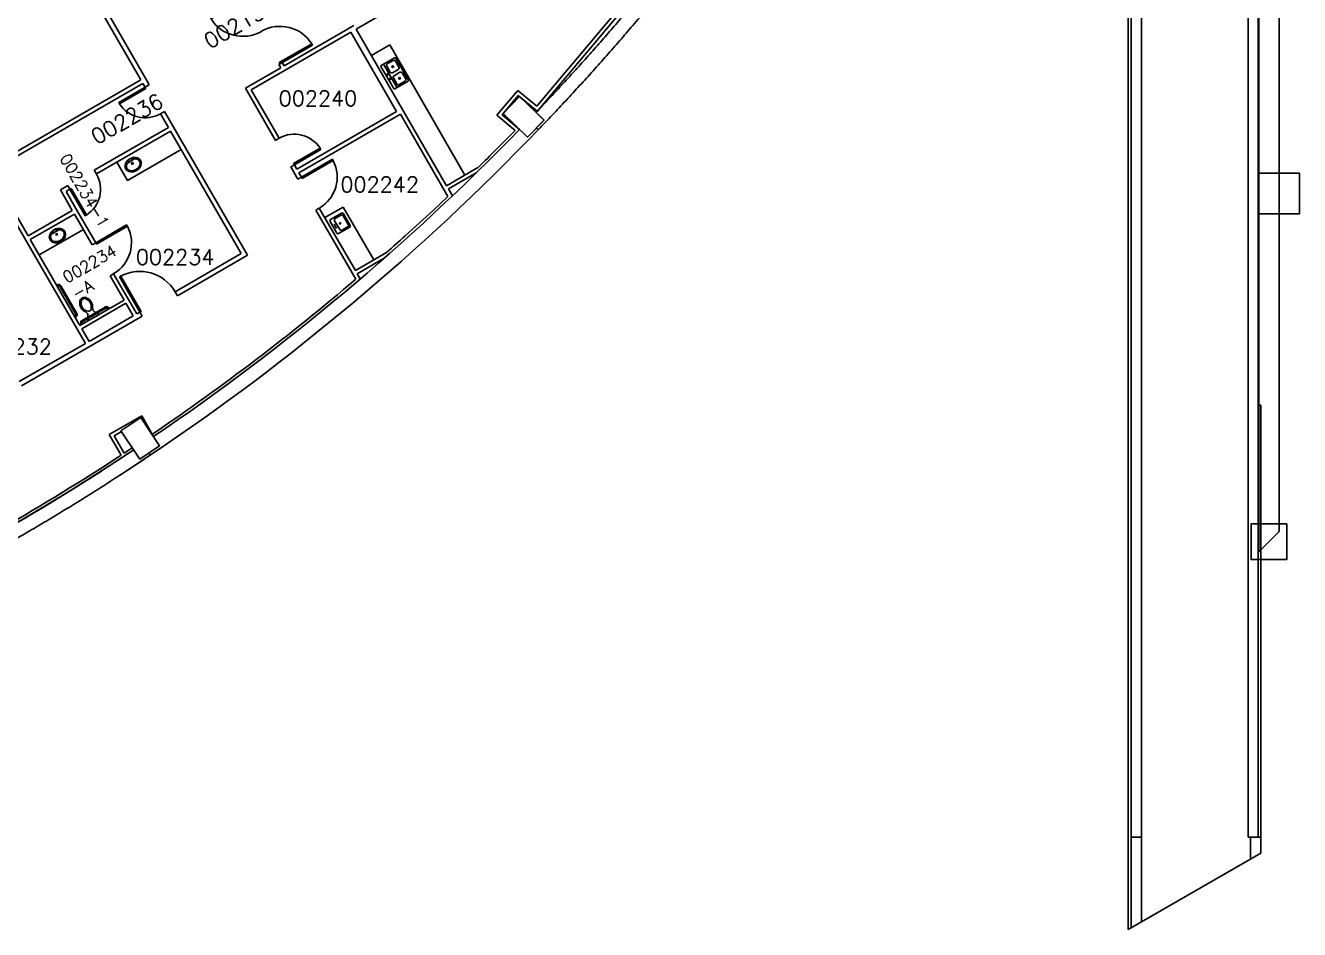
# Model space of a CAD drawing. Extents: x -1957 to 1822, y 4767 to 7331.
# Drawn here: x 319 to 1819, y 4821 to 5885 of the extents above; entities that cross this region are included whole.
import ezdxf

# ---------------------------------------------------------------- set-up
doc = ezdxf.new("R2010")
doc.units = 0
doc.header["$LTSCALE"] = 48
doc.header["$MEASUREMENT"] = 0
doc.layers.get('0').update_dxf_attribs({"linetype": 'CONTINUOUS'})
for name, color, linetype in [('ARDOOR', 7, 'CONTINUOUS'), ('ARDOORNO', 4, 'CONTINUOUS'), ('ARROOMNO', 4, 'CONTINUOUS'), ('ARWALL', 7, 'CONTINUOUS'), ('COL', 14, 'CONTINUOUS'), ('EXWALL', 8, 'CONTINUOUS'), ('MILL', 1, 'CONTINUOUS'), ('MPFIXTURE', 3, 'CONTINUOUS')]:
    doc.layers.add(name, color=color, linetype=linetype)
doc.styles.add('ROMANS', font='romans.shx', dxfattribs={"height": 18})

# ---------------------------------------------------------------- blocks, each defined once
blk = doc.blocks.new('SNK-2BW')
for p, q in [((-15, 0), (15, 0)), ((-16, -19), (-16, -1)), ((16, -4), (-16, -4)), ((-14, -16), (-14, -8)), ((-12, -6), (-4, -6)), ((-2, -8), (-2, -16)), ((2, -16), (2, -8)), ((4, -6), (12, -6)), ((14, -8), (14, -16)), ((16, -1), (16, -19)), ((15, -20), (-15, -20)), ((-4, -18), (-12, -18)), ((12, -18), (4, -18))]:
    blk.add_line(p, q)
for centre, radius in [((-8, -12), 1), ((-3, -2), 0.75), ((3, -2), 0.75), ((8, -12), 1)]:
    blk.add_circle(centre, radius)
for centre, radius, start, end in [((-15, -1), 1, 90, 180), ((15, -1), 1, 0, 90), ((-12, -8), 2, 90, 180), ((-4, -8), 2, 0, 90), ((4, -8), 2, 90, 180), ((12, -8), 2, 0, 90), ((-15, -19), 1, 180, 270), ((-12, -16), 2, 180, 270), ((-4, -16), 2, 270, 0), ((4, -16), 2, 180, 270), ((12, -16), 2, 270, 0), ((15, -19), 1, 270, 0)]:
    blk.add_arc(centre, radius, start, end)
blk = doc.blocks.new('SNK-MILL')
at = {"color": 0}
for p, q in [((-9.5, -7.5), (-9.5, 7.5)), ((-8, 9), (8, 9)), ((-8, -5.5), (-8, 2)), ((-6, 4), (6, 4)), ((8, 2), (8, -5.5)), ((9.5, 7.5), (9.5, -7.5)), ((8, -9), (-8, -9)), ((6, -7.5), (-6, -7.5))]:
    blk.add_line(p, q, dxfattribs=at)
for centre, radius in [((-2, 6.5), 0.5), ((0, 0), 0.75), ((0, 6.5), 0.5), ((2, 6.5), 0.5)]:
    blk.add_circle(centre, radius, dxfattribs=at)
for centre, radius, start, end in [((-8, 7.5), 1.5, 90, 180), ((-6, 2), 2, 90, 180), ((6, 2), 2, 0, 90), ((8, 7.5), 1.5, 0, 90), ((-8, -7.5), 1.5, 180, 270), ((-6, -5.5), 2, 180, 270), ((6, -5.5), 2, 270, 0), ((8, -7.5), 1.5, 270, 0)]:
    blk.add_arc(centre, radius, start, end, dxfattribs=at)
blk = doc.blocks.new('SNK-OVL')
blk.add_line((-4, 3.3), (4, 3.3))
for centre, radius in [((-2.5, 4.5), 0.75), ((0, 0), 1), ((2.5, 4.5), 0.75)]:
    blk.add_circle(centre, radius)
for centre, start, end in [((-4, -0.7), 90, 137.9206), ((4, -0.7), 42.1012, 90)]:
    blk.add_arc(centre, 4, start, end)
blk.add_ellipse((0, -1.7), major_axis=(10, 0), ratio=0.8)
blk.add_open_spline([(-7, 1.9), (-7.4, 1.5), (-7.7, 1), (-8.3, -0.1), (-8.5, -0.8), (-8.5, -2.3), (-8.4, -3), (-7.8, -4.4), (-7.4, -5), (-6.2, -6.3), (-5.4, -6.8), (-3.7, -7.6), (-2.8, -7.9), (-0.7, -8.3), (0.3, -8.3), (2.3, -8), (3.3, -7.8), (5.1, -7), (5.9, -6.5), (7.2, -5.3), (7.7, -4.6), (8.3, -3.3), (8.5, -2.6), (8.5, -1.8), (8.5, -1.8), (8.5, -1.7), (8.5, -1.1), (8.4, -0.5), (7.9, 0.7), (7.5, 1.3), (7, 1.9)], degree=3, knots=[2.515773, 2.515773, 2.515773, 2.515773, 2.756182, 2.756182, 3.107509, 3.107509, 3.458835, 3.458835, 3.810162, 3.810162, 4.161488, 4.161488, 4.512815, 4.512815, 4.864141, 4.864141, 5.215468, 5.215468, 5.566794, 5.566794, 5.918121, 5.918121, 6.269447, 6.269447, 6.283185, 6.283185, 6.283185, 6.580082, 6.580082, 6.909232, 6.909232, 6.909232, 6.909232])
blk = doc.blocks.new('TLT-WALL')
for p, q in [((-7, 0), (7, 0)), ((-7, -0.8), (-7, 0)), ((-7, -0.8), (-4.5, -5.3)), ((7, -0.8), (4.5, -5.3)), ((7, -0.8), (7, 0))]:
    blk.add_line(p, q)
blk.add_circle((0, -2.8), 1)
for centre, radius, start, end in [((4.2, -17.3), 11.2, 141.803, 221.6267), ((4.2, -17.3), 9.67, 128.7012, 221.6267), ((-6.2, -9.1), 2, 321.803, 333.6222), ((-9, -7.8), 5.15, 333.6222, 29.0546), ((0, -12.1), 3, 51.2988, 128.7012), ((-4.2, -17.3), 9.67, 318.3733, 51.2988), ((9, -7.8), 5.15, 150.9454, 206.3778), ((-4.2, -17.3), 11.2, 318.3733, 38.197), ((6.2, -9.1), 2, 206.3778, 218.197), ((-5.7, -26), 2, 38.9879, 41.6267), ((0, -21.5), 5.3, 218.9879, 321.0121), ((-5.7, -26), 3.5, 38.9879, 41.6267), ((0, -21.5), 3.8, 218.9879, 321.0121), ((5.7, -26), 3.5, 138.3733, 141.0121), ((5.7, -26), 2, 138.3733, 141.0121)]:
    blk.add_arc(centre, radius, start, end)
blk = doc.blocks.new('3-06-DR')
at = {"color": 0}
for p, q in [((0, 42), (0, 0)), ((1.8, 42), (0, 42)), ((1.8, 0), (1.8, 42)), ((0, 0), (1.8, 0))]:
    blk.add_line(p, q, dxfattribs=at)
blk.add_arc((-0.1, 0), 42.1, 0.0359, 87.5264, dxfattribs=at)
blk = doc.blocks.new('3-00-DR')
at = {"color": 0}
for p, q in [((0, 36), (0, 0)), ((1.8, 36), (0, 36)), ((1.8, 0), (1.8, 36)), ((0, 0), (1.8, 0))]:
    blk.add_line(p, q, dxfattribs=at)
blk.add_arc((-0.1, 0), 36.1, 0.049, 87.097, dxfattribs=at)
blk = doc.blocks.new('7-04-SDRS')
at = {"color": 0}
for p, q in [((86.2, 0), (86.2, 44)), ((86.2, 44), (88, 44)), ((88, 44), (88, 0)), ((0, -44), (0, 0)), ((0, 0), (1.8, 0)), ((1.8, 0), (1.8, -44)), ((88, 0), (86.2, 0)), ((1.8, -44), (0, -44))]:
    blk.add_line(p, q, dxfattribs=at)
for centre, start, end in [((88.1, 0), 92.3574, 179.9673), ((-0.1, 0), 272.3574, 359.9673)]:
    blk.add_arc(centre, 44.1, start, end, dxfattribs=at)
blk = doc.blocks.new('4-00-DR')
at = {"color": 0}
blk.add_lwpolyline([(0, 48), (1.8, 48), (1.8, 0), (0, 0)], close=True, dxfattribs=at)
blk.add_arc((-0.1, 0), 48.1, 0.0274, 87.8451, dxfattribs=at)

msp = doc.modelspace()

# ---------------------------------------------------------------- linework, layer by layer
at = {"layer": 'ARWALL'}
for p, q in [((1142.1, 6046.7), (921.9, 5784.3)), ((367.8, 5973), (455.3, 5821.5)), ((462.5, 5820), (372.6, 5975.8)), ((921.4, 5790.3), (1080.8, 5980.4)), ((708.6, 5881.3), (812.7, 5941.4)), ((624, 5838), (706.1, 5885.5)), ((815.1, 5696.8), (708.6, 5881.3)), ((584.9, 5809.8), (702.3, 5877.6)), ((702.3, 5877.6), (756.3, 5784.1)), ((619.8, 5835.6), (578.2, 5811.6)), ((617.5, 5839.6), (621.7, 5842)), ((619.8, 5835.6), (617.5, 5839.6)), ((621.7, 5842), (624, 5838)), ((254.8, 5705.7), (455.3, 5821.5)), ((465.1, 5815.5), (462.5, 5820)), ((457.7, 5817.3), (253, 5699.1)), ((457.7, 5817.3), (460.3, 5812.8)), ((465.1, 5815.5), (460.3, 5812.8)), ((578.2, 5811.6), (613.6, 5750.2)), ((617.9, 5752.7), (584.9, 5809.8)), ((899, 5809.1), (874.4, 5779.8)), ((921.4, 5790.3), (899, 5809.1)), ((880.4, 5780.3), (899.6, 5803.1)), ((899.6, 5803.1), (921.8, 5784.5)), ((478.3, 5781.6), (483.1, 5784.3)), ((478.3, 5781.6), (487.7, 5765.3)), ((580.9, 5614.9), (483.1, 5784.3)), ((638.9, 5716.3), (756.3, 5784.1)), ((760.8, 5781.1), (641.3, 5712.1)), ((760.8, 5781.1), (816.7, 5684.2)), ((874.4, 5779.8), (895.7, 5761.9)), ((901, 5763), (880.4, 5780.3)), ((400.4, 5714.9), (487.7, 5765.3)), ((490.2, 5761.1), (402.8, 5710.6)), ((490.2, 5761.1), (573.4, 5616.9)), ((617.9, 5752.7), (613.6, 5750.2)), ((631.6, 5719.1), (635.9, 5721.5)), ((631.6, 5719.1), (640.1, 5704.4)), ((638.9, 5716.3), (635.9, 5721.5)), ((852.1, 5718.2), (815.1, 5696.8)), ((402.8, 5710.6), (400.4, 5714.9)), ((644.3, 5706.9), (640.1, 5704.4)), ((644.3, 5706.9), (641.3, 5712.1)), ((817.2, 5693.1), (850.6, 5712.4)), ((360.5, 5691.9), (369.2, 5696.9)), ((374.5, 5667.6), (360.5, 5691.9)), ((371.7, 5692.6), (367.2, 5690.1)), ((367.2, 5690.1), (378.8, 5670)), ((369.2, 5696.9), (371.7, 5692.6)), ((822, 5684.9), (817.2, 5693.1)), ((378.8, 5670), (402.1, 5629.6)), ((661.1, 5668.1), (665.3, 5670.5)), ((707.8, 5596.9), (665.3, 5670.5)), ((816.7, 5684.2), (799.6, 5668)), ((390, 5511.1), (306.8, 5655.2)), ((308.6, 5661.9), (322.6, 5637.6)), ((322.6, 5637.6), (374.5, 5667.6)), ((377, 5663.4), (325, 5633.4)), ((397.9, 5627.2), (377, 5663.4)), ((661.1, 5668.1), (708.1, 5586.6)), ((799.6, 5668), (766.5, 5637.7)), ((325, 5633.4), (383.5, 5532.1)), ((402.1, 5629.6), (397.9, 5627.2)), ((573.4, 5616.9), (495.4, 5571.9)), ((498.2, 5567.2), (580.9, 5614.9)), ((744.5, 5618.1), (707.8, 5596.9)), ((709.9, 5593.2), (741.8, 5611.6)), ((418.9, 5590.8), (423.1, 5593.2)), ((435.4, 5562.1), (418.9, 5590.8)), ((423.1, 5593.2), (450.4, 5545.9)), ((713.4, 5587.1), (709.9, 5593.2)), ((498.2, 5567.2), (495.4, 5571.9)), ((383.5, 5532.1), (435.4, 5562.1)), ((437.6, 5558.4), (385.6, 5528.4)), ((446.2, 5543.5), (437.6, 5558.4)), ((314.8, 5461.3), (456.6, 5543.2)), ((446.2, 5543.5), (394.2, 5513.5)), ((453.9, 5547.9), (450.4, 5545.9)), ((453.9, 5547.9), (456.6, 5543.2)), ((383.5, 5532.1), (383.5, 5532.1)), ((385.6, 5528.4), (385.6, 5528.4)), ((385.6, 5528.4), (394.2, 5513.5)), ((390, 5511.1), (312.1, 5466.1)), ((417.9, 5403.7), (456.2, 5425.9)), ((456.2, 5425.9), (468.7, 5404.1)), ((431.9, 5379.5), (417.9, 5403.7)), ((432.4, 5407.2), (423.7, 5402.2)), ((423.7, 5402.2), (435.4, 5381.8))]:
    msp.add_line(p, q, dxfattribs=at)
for start, end in [(314.4414, 315.715), (311.4085, 312.0167), (304.2023, 310.4149), (303.3747, 303.6151), (296.5064, 303.2869)]:
    msp.add_arc((-1092.2, 7700.8), 2776.9, start, end, dxfattribs=at)
at = {"layer": 'COL', "flags": 128}
for points in [[(881.6, 5781.7), (901, 5801.9), (929.9, 5774.1), (910.4, 5754), (881.6, 5781.7)], [(881.6, 5781.7), (901, 5801.9), (929.9, 5774.1), (910.4, 5754), (881.6, 5781.7)], [(1819.3, 5711.5), (1819.3, 5663.5), (1771.3, 5663.5), (1771.3, 5711.5), (1819.3, 5711.5)], [(431.8, 5408.1), (455, 5423.7), (477.3, 5390.5), (454.1, 5374.9), (431.8, 5408.1)], [(431.8, 5408.1), (455, 5423.7), (477.3, 5390.5), (454.1, 5374.9), (431.8, 5408.1)], [(1804.3, 5298.5), (1804.3, 5256.5), (1762.3, 5256.5), (1762.3, 5298.5), (1804.3, 5298.5)]]:
    msp.add_lwpolyline(points, dxfattribs=at)
at = {"layer": 'EXWALL'}
for p, q in [((1795.3, 7312.5), (1795.3, 5289.5)), ((1771.3, 5265.5), (1771.3, 7303.5)), ((1758.7, 4929.5), (1758.7, 6891.5)), ((1770.7, 6891.5), (1770.7, 4929.5)), ((1633.3, 6825.3), (1633.3, 4829.9)), ((1621.3, 4822.9), (1621.3, 6820.3)), ((1617.7, 4820.9), (1617.7, 5992.2)), ((1770.7, 5438.3), (1773.7, 5438.3)), ((1773.7, 5438.3), (1773.7, 4910.9)), ((446.8, 5385.8), (410.1, 5361.8)), ((466.3, 5379.5), (431.2, 5356.3)), ((408.8, 5360.8), (371.9, 5337.6)), ((410.1, 5361.8), (373, 5338.4)), ((371.9, 5337.6), (334.6, 5314.9)), ((373, 5338.4), (335.6, 5315.5)), ((334.6, 5314.9), (297, 5292.8)), ((335.6, 5315.5), (297.8, 5293.3)), ((1771.3, 5265.5), (1795.3, 5289.5)), ((1633.3, 4929.5), (1621.3, 4929.5)), ((1773.7, 4929.5), (1758.7, 4929.5)), ((1761.7, 4904), (1761.7, 4929.5)), ((1773.7, 4929.5), (1773.7, 4910.9)), ((1773.7, 4910.9), (1617.7, 4820.9)), ((1773.7, 4910.9), (1773.7, 4910.9))]:
    msp.add_line(p, q, dxfattribs=at)
for radius, start, end in [(2796, 303.876, 316.124), (2780, 304.1925, 315.8075), (2780.1, 297.2841, 302.6784)]:
    msp.add_arc((-1092.2, 7700.8), radius, start, end, dxfattribs=at)
for points, weights in [([(920.5, 5783.1), (1041.6, 5910.3), (1145.8, 6051.7)], [1, 0.998016694916, 1]), ([(1166.2, 6052.5), (1054.6, 5899.5), (923.3, 5762.9)], [1, 0.99771272513, 1]), ([(143.2, 5210.4), (300.5, 5288.5), (446.8, 5385.8)], [1, 0.998016694916, 1]), ([(466.3, 5379.5), (309, 5273.9), (138.9, 5190.5)], [1, 0.99771272513, 1])]:
    msp.add_rational_spline(points, weights, degree=2, dxfattribs=at)
for points in [[(929.9, 5774.1), (925.2, 5778.6), (920.5, 5783.1)], [(920.9, 5764.9), (925.4, 5769.5), (929.9, 5774.1)], [(923.3, 5762.9), (922.1, 5763.9), (920.9, 5764.9)], [(446.8, 5385.8), (450.5, 5380.3), (454.1, 5374.9)], [(454.1, 5374.9), (459.4, 5378.5), (464.8, 5382.1)], [(464.8, 5382.1), (465.5, 5380.8), (466.3, 5379.5)]]:
    msp.add_open_spline(points, degree=2, dxfattribs=at)
at = {"layer": 'MILL'}
for p, q in [((726.6, 5850.1), (748.2, 5862.6)), ((748.2, 5862.6), (836.7, 5709.3)), ((693.4, 5671.7), (671.8, 5659.2)), ((729.4, 5609.4), (693.4, 5671.7)), ((352.5, 5649.2), (325, 5633.4)), ((335.5, 5615.2), (387.5, 5645.2))]:
    msp.add_line(p, q, dxfattribs=at)
at = {"layer": 'MILL', "flags": 128}
msp.add_lwpolyline([(427.1, 5724.6), (439.6, 5703), (502.7, 5739.4)], dxfattribs=at)
at = {"layer": 'MPFIXTURE'}
for p, q in [((356.5, 5579.8), (357, 5580)), ((357.3, 5578.5), (357.7, 5578.7)), ((359.8, 5578.2), (378.5, 5545.7)), ((361.1, 5578.9), (379.8, 5546.5)), ((386, 5538.2), (413.3, 5553.9)), ((386.8, 5536.9), (414.1, 5552.7)), ((416.4, 5551.7), (416.1, 5552.1)), ((417.7, 5552.4), (417.4, 5552.9)), ((377.5, 5543.4), (378, 5543.7)), ((378.3, 5542.1), (378.7, 5542.4)), ((385.2, 5533.7), (384.9, 5534.1)), ((386.5, 5534.4), (386.2, 5534.9))]:
    msp.add_line(p, q, dxfattribs=at)
at = {"layer": 'MPFIXTURE', "flags": 128}
for points in [[(357.4, 5577.4), (357.8, 5577.6), (356, 5580.6), (355.6, 5580.4)], [(418.8, 5552.5), (418.5, 5552.9), (415.5, 5551.2), (415.7, 5550.7)], [(378.4, 5541), (378.8, 5541.2), (377, 5544.3), (376.6, 5544)], [(387.6, 5534.5), (387.3, 5534.9), (384.3, 5533.2), (384.6, 5532.7)]]:
    msp.add_lwpolyline(points, dxfattribs=at)
at = {"layer": 'MPFIXTURE', "extrusion": (0, 0, -1)}
for centre, radius, start, end in [((-358.5, 5577.4), 3, 60, 150), ((-358.5, 5577.4), 1.5, 60, 150), ((-387.5, 5535.6), 3, 330, 60), ((-387.5, 5535.6), 1.5, 330, 60)]:
    msp.add_arc(centre, radius, start, end, dxfattribs=at)
at = {"layer": 'MPFIXTURE'}
for centre, radius, start, end in [((414.8, 5551.4), 3, 30, 120), ((414.8, 5551.4), 1.5, 30, 120), ((377.2, 5545), 1.5, 300, 30), ((377.2, 5545), 3, 300, 30)]:
    msp.add_arc(centre, radius, start, end, dxfattribs=at)

# ---------------------------------------------------------------- block references
at = {"layer": 'ARDOOR'}
for name, p, rotation in [('7-04-SDRS', (575.1, 5916.7), 299.9999999999964), ('3-06-DR', (644.3, 5706.9), 299.9999999999986), ('3-06-DR', (402.1, 5629.6), 299.9999999999903), ('4-00-DR', (453.9, 5547.9), 29.99999999998598)]:
    msp.add_blockref(name, p, dxfattribs=dict(at, rotation=rotation))
at = {"layer": 'ARDOOR', "xscale": -1}
for p, rotation in [((460.3, 5812.8), 120.00000000001), ((635.9, 5721.5), 300.0000000000043), ((371.7, 5692.6), 209.9999999999954)]:
    msp.add_blockref('3-00-DR', p, dxfattribs=dict(at, rotation=rotation))
at = {"layer": 'MPFIXTURE'}
for name, p, rotation in [('SNK-2BW', (745.4, 5824.1), 119.9999999999974), ('SNK-OVL', (445.3, 5723), 29.99999999998822), ('SNK-MILL', (689.8, 5652.4), 119.9999999999928), ('SNK-OVL', (356.1, 5639.5), 29.99999999999865), ('TLT-WALL', (399.5, 5541.4), 210.0000000000035)]:
    msp.add_blockref(name, p, dxfattribs=dict(at, rotation=rotation))

# ---------------------------------------------------------------- texts
at = {"layer": 'ARDOORNO', "style": 'ROMANS'}
msp.add_text('002234-1', height=13.5, rotation=300, dxfattribs=at).set_placement((359.1, 5729.3))
at = {"layer": 'ARROOMNO', "style": 'ROMANS'}
for s, height, p in [('002135-Z', 18, (536.3, 5857.4)), ('002236', 18, (403.3, 5744.6)), ('002234', 13.5, (368.1, 5581.5)), ('-A', 13.5, (379, 5562.6))]:
    msp.add_text(s, height=height, rotation=30, dxfattribs=at).set_placement(p)
for s, p in [('002240', (617.4, 5790.6)), ('002242', (690.1, 5689.2)), ('002234', (449.3, 5603.8)), ('002232', (257.9, 5498.3))]:
    msp.add_text(s, height=18, dxfattribs=at).set_placement(p)

doc.saveas('drawing.dxf')
